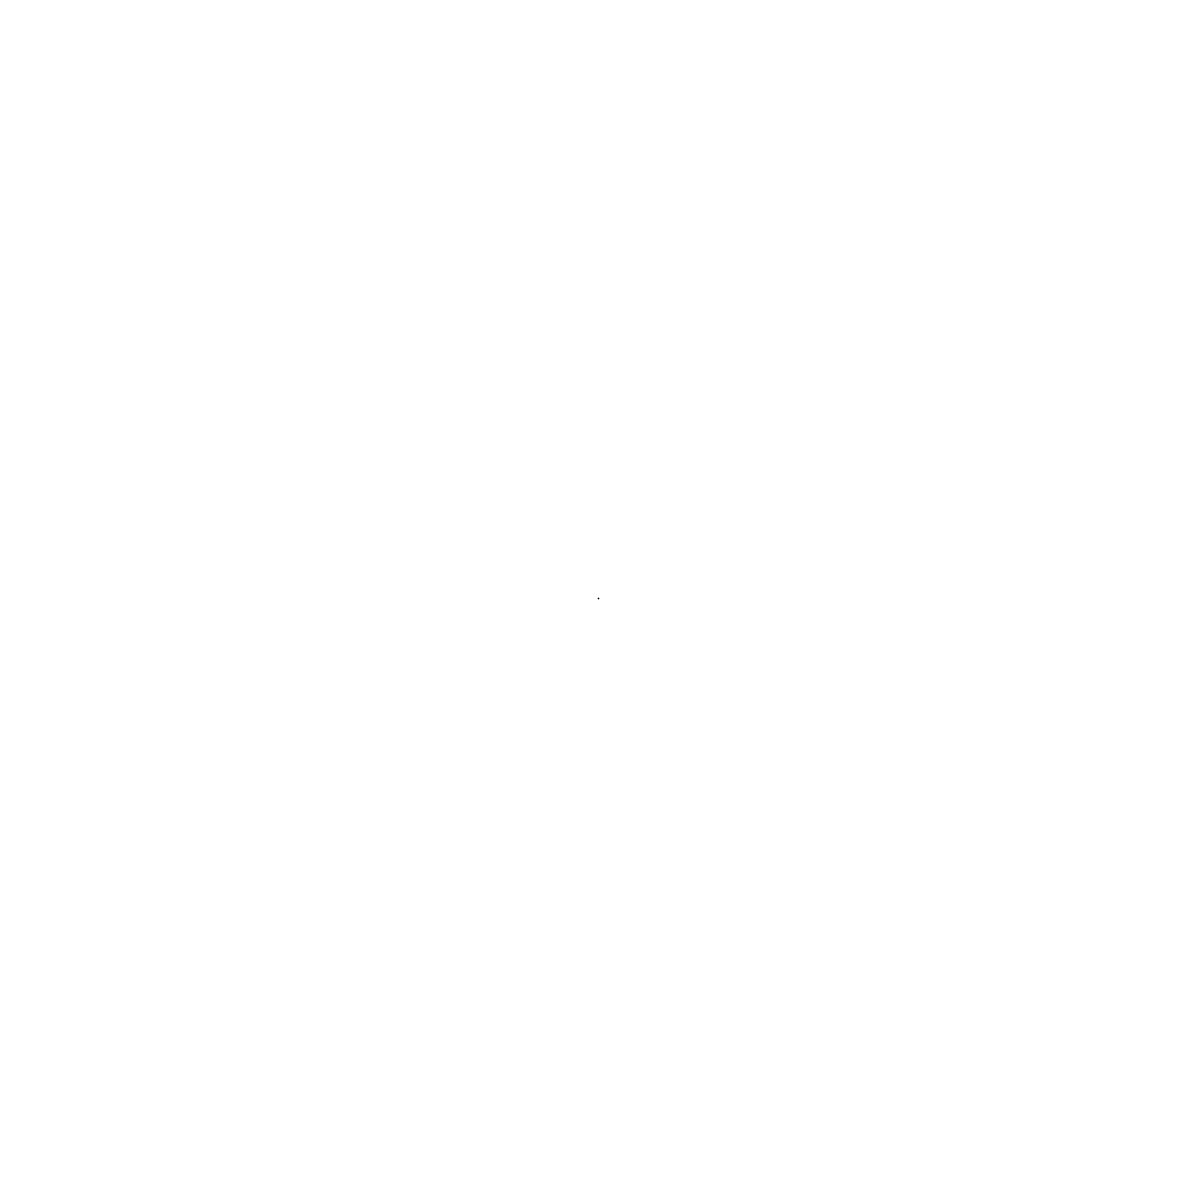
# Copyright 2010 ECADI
# Model space of a CAD drawing. Header units: millimetres. Extents: x 0 to 12110233, y -6694180 to 0.
# Drawn here: x 0 to 0, y 0 to 0 of the extents above; entities that cross this region are included whole.
import ezdxf

# ---------------------------------------------------------------- set-up
doc = ezdxf.new("R2010")
doc.units = ezdxf.units.MM
doc.header["$LTSCALE"] = 10
doc.linetypes.add('A1-RI-F3$0$CENTER', pattern=[50.8, 31.75, -6.35, 6.35, -6.35])
for name, color, linetype in [('A1-RI-F3$0$A-DOOR', 32, 'Continuous'), ('A1-RI-F3$0$A-ROOF', 1, 'Continuous'), ('A1-RI-F3$0$A-TEXT1', 4, 'Continuous')]:
    doc.layers.add(name, color=color, linetype=linetype)
doc.styles.add('A1-RI-F3$0$ECADI', font='gbeitc.shx', dxfattribs={"width": 0.7, "bigfont": 'gbcbig.shx'})

# ---------------------------------------------------------------- blocks, each defined once
blk = doc.blocks.new('A1-RI-F3')
at = {"layer": 'A1-RI-F3$0$A-DOOR', "linetype": 'A1-RI-F3$0$CENTER'}
blk.add_point((0, 0), dxfattribs=at)
at = {"layer": 'A1-RI-F3$0$A-ROOF', "linetype": 'A1-RI-F3$0$CENTER'}
blk.add_point((0, 0), dxfattribs=at)
at = {"layer": 'A1-RI-F3$0$A-TEXT1', "style": 'A1-RI-F3$0$ECADI', "width": 0.7}
for tag, p in [('（-0.050）', (11743140.1755816191, -6434229.8283044603)), ('（结构标高）', (11749919.0403776094, -6434229.8283044603))]:
    blk.add_attdef(tag, p, '', height=321.4285714286, dxfattribs=at)

msp = doc.modelspace()

# ---------------------------------------------------------------- block references
msp.add_blockref('A1-RI-F3', (0, 0))

doc.saveas('drawing.dxf')
